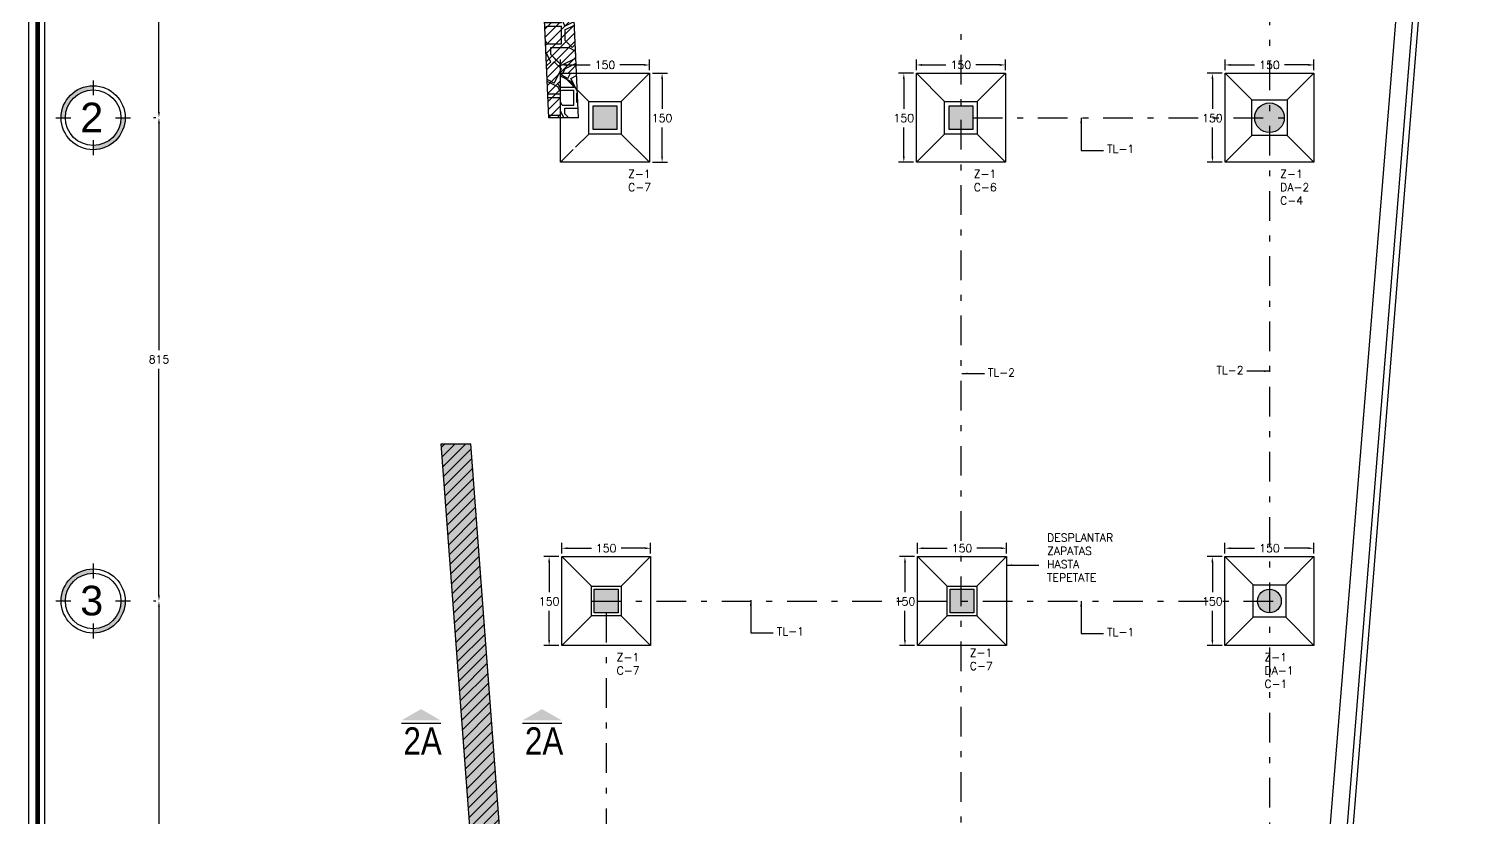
# Model space of a CAD drawing. Header units: millimetres. Extents: x -478 to -58, y -79 to 80.
# Drawn here: x -478.24 to -453.93, y 41.14 to 54.44 of the extents above; entities that cross this region are included whole.
import ezdxf
from ezdxf.enums import TextEntityAlignment as Align

# ---------------------------------------------------------------- set-up
doc = ezdxf.new("R2010")
doc.units = ezdxf.units.MM
doc.header["$MEASUREMENT"] = 0
doc.linetypes.add('DASHDOT2', pattern=[0.5, 0.25, -0.125, 0, -0.125])
doc.layers.get('Defpoints').update_dxf_attribs({"color": 71})
for name, color, linetype in [('cimentacion', 2, 'Continuous'), ('COLUMNAS', 7, 'Continuous'), ('L1', 1, 'Continuous'), ('texto', 5, 'Continuous'), ('trabes', 9, 'DASHDOT2')]:
    doc.layers.add(name, color=color, linetype=linetype)
doc.styles.add('ARIAL', font='arial.ttf')
doc.styles.add('GRAN', font='swissck.ttf', dxfattribs={"height": 0.3})
doc.styles.add('PEQ', font='simplex.shx', dxfattribs={"height": 0.09})
doc.styles.add('ROMANS', font='simplex.shx')
doc.dimstyles.new('STANDARD$0', dxfattribs={"dimtxt": 0.135, "dimasz": 0.095, "dimexe": 0.09, "dimexo": 0.05, "dimgap": 0.09, "dimtad": 0, "dimtih": 1, "dimtoh": 1, "dimdec": 0, "dimlfac": 100, "dimzin": 0, "dimdsep": 46, "dimtxsty": 'ROMANS', "dimcen": 0.09, "dimclrd": 1, "dimclre": 1, "dimclrt": 5, "dimadec": 0, "dimazin": 0, "dimtfac": 1, "dimtdec": 0, "dimtofl": 0, "dimtmove": 0, "dimatfit": 1, "dimfxl": 1, "dimtolj": 1, "dimtzin": 0, "dimarcsym": 0})
pattern_1 = [(0, (0.24, 0), (1.2, 1.2), [0.36, -0.84]), (0, (0.96, 0.12), (1.2, 1.2), [0.3, -0.9]), (0, (0.9, 0.18), (1.2, 1.2), [0.24, -0.96]), (0, (0.54, 0.48), (1.2, 1.2), [0.18, -0.18, 0.24, -0.6]), (0, (0.54, 0.54), (1.2, 1.2), [0.24, -0.06, 0.3, -0.6]), (0, (0, 0.78), (1.2, 1.2), [0.3, -0.9]), (0, (1.14, 0.84), (1.2, 1.2), [0.3, -0.9]), (90, (0, 0.24), (-1.2, 1.2), [0.18, -1.02]), (90, (0.18, 1.14), (-1.2, 1.2), [0.12, -1.08]), (90, (0.24, 0), (-1.2, 1.2), [0.18, -1.02]), (90, (0.36, 1.08), (-1.2, 1.2), [0.06, -1.14]), (90, (0.42, 0.6), (-1.2, 1.2), [0.18, -1.02]), (90, (0.54, 0.18), (-1.2, 1.2), [0.3, -0.9]), (90, (0.66, 1.02), (-1.2, 1.2), [0.18, -1.02]), (90, (0.78, 0.54), (-1.2, 1.2), [0.24, -0.96]), (90, (0.84, 0.54), (-1.2, 1.2), [0.24, -0.96]), (90, (0.96, 0), (-1.2, 1.2), [0.12, -1.08]), (90, (1.14, 0.18), (-1.2, 1.2), [0.3, -0.9]), (45, (0.12, 0.12), (1e-16, 1.2), [0.5091168, -1.1879395]), (45, (0.24, 0.18), (1e-16, 1.2), [0.2545584, -1.442498]), (45, (0.78, 0.84), (1e-16, 1.2), [0.3394112, -1.357645]), (45, (0.78, 0.9), (1e-16, 1.2), [0.2545584, -1.442498]), (135, (0.36, 0.78), (-1.2, 1e-16), [0.0848532, -1.612203]), (135, (0.12, 0.12), (-1.2, 1e-16), [0.1697052, -1.527351]), (135, (0.48, 0.48), (-1.2, 1e-16), [0.1697052, -1.527351]), (135, (0.78, 0.78), (-1.2, 1e-16), [0.1697052, -1.527351]), (135, (1.14, 1.02), (-1.2, 1e-16), [0.2545584, -1.442498]), (135, (1.14, 0.96), (-1.2, 1e-16), [0.1697052, -1.527351]), (135, (1.08, 1.08), (-1.2, 1e-16), [0.1697052, -1.527351]), (135, (0.72, 0), (-1.2, 1e-16), [0.2545584, -1.442498]), (26.56505, (1.08, 0.72), (1.2, 5e-10), [0.13416, -2.5491216]), (26.56505, (0.78, 0.42), (1.2, 5e-10), [0.13416, -2.5491216]), (26.56505, (0.36, 0.78), (1.2, 5e-10), [0.26832, -2.4149616]), (26.56505, (0.42, 1.08), (1.2, 5e-10), [0.26832, -2.4149616]), (26.56505, (0.42, 0.78), (1.2, 5e-10), [0.26832, -2.4149616]), (26.56505, (1.14, 1.02), (1.2, 5e-10), [0.26832, -2.4149616]), (26.56505, (0, 0.42), (1.2, 5e-10), [0.402492, -2.2807896]), (26.56505, (0, 0.48), (1.2, 5e-10), [0.402492, -2.2807896]), (26.56505, (0, 0.96), (1.2, 5e-10), [0.402492, -2.2807896]), (63.43495, (0.6, 0.9), (6e-11, 1.2), [0.13416, -2.5491216]), (63.43495, (1.14, 0.84), (6e-11, 1.2), [0.13416, -1.6100016, 0.26832, -0.6708]), (63.43495, (1.02, 0.72), (6e-11, 1.2), [0.26832, -2.4149616]), (63.43495, (0.3, 0.84), (6e-11, 1.2), [0.26832, -2.4149616]), (63.43495, (0.24, 0.84), (6e-11, 1.2), [0.26832, -2.4149616]), (63.43495, (0.66, 0.96), (6e-11, 1.2), [0.402492, -2.2807896]), (116.56505, (0.36, 0.66), (-5e-10, 1.2), [0.13416, -2.5491216]), (116.56505, (1.14, 0.54), (-5e-10, 1.2), [0.13416, -2.5491216]), (116.56505, (0.9, 0.18), (-5e-10, 1.2), [0.26832, -2.4149616]), (116.56505, (0.84, 0.24), (-5e-10, 1.2), [0.26832, -2.4149616]), (116.56505, (0.96, 1.08), (-5e-10, 1.2), [0.26832, -2.4149616]), (116.56505, (0, 0.48), (-5e-10, 1.2), [0.26832, -2.4149616]), (116.56505, (0.6, 0), (-5e-10, 1.2), [0.402492, -2.2807896]), (153.43495, (1.02, 0.72), (-1.2, 6e-11), [0.26832, -2.4149616]), (153.43495, (1.08, 0.66), (-1.2, 6e-11), [0.26832, -2.4149616]), (153.43495, (0.18, 0.06), (-1.2, 6e-11), [0.13416, -2.5491216]), (153.43495, (0.54, 0.54), (-1.2, 6e-11), [0.13416, -2.5491216]), (153.43495, (0.78, 0.9), (-1.2, 6e-11), [0.13416, -2.5491216])]

# ---------------------------------------------------------------- blocks, each defined once
blk = doc.blocks.new('EJES CREADOS')
h = blk.add_hatch(color=3)
h.paths.add_polyline_path([(-374.239, 17.488), (-374.167, 17.488, -0.414214), (-373.699, 17.956), (-373.699, 18.028, 0.414214)])
h.paths.add_polyline_path([(-373.159, 17.488), (-373.231, 17.488, -0.414214), (-373.699, 17.02), (-373.699, 16.948, 0.414214)])
at = {"color": 3}
for points in [[(-373.699, 18.118), (-373.699, 17.866)], [(-374.329, 17.488), (-374.077, 17.488)], [(-373.321, 17.488), (-373.069, 17.488)], [(-373.699, 17.11), (-373.699, 16.858)]]:
    blk.add_lwpolyline(points, dxfattribs=at)
for radius in [0.54, 0.468]:
    blk.add_circle((-373.699, 17.488), radius, dxfattribs=at)
blk = doc.blocks.new('*D20')
at = {"layer": 'COLUMNAS', "color": 1, "lineweight": -2}
for p, q in [((-476.097, 60.751), (-476.137, 60.751)), ((-476.047, 60.656), (-476.047, 57.001)), ((-476.047, 53.032), (-476.047, 56.686)), ((-476.097, 52.937), (-476.137, 52.937))]:
    blk.add_line(p, q, dxfattribs=at)
at = {"layer": 'COLUMNAS', "color": 1}
for points in [[(-476.063, 60.656), (-476.031, 60.656), (-476.047, 60.751)], [(-476.063, 53.032), (-476.031, 53.032), (-476.047, 52.937)]]:
    blk.add_solid(points, dxfattribs=at)
at = {"layer": 'Defpoints', "color": 0}
for p in [(-476.047, 60.751), (-476.047, 52.937), (-476.047, 52.937)]:
    blk.add_point(p, dxfattribs=at)
at = {"layer": 'COLUMNAS', "color": 5, "insert": (-476.047, 56.844), "char_height": 0.135, "attachment_point": 5, "style": 'ROMANS'}
blk.add_mtext('\\A1;781', dxfattribs=at)
blk = doc.blocks.new('*D21')
at = {"layer": 'COLUMNAS', "color": 1, "lineweight": -2}
for p, q in [((-476.097, 52.937), (-476.137, 52.937)), ((-476.047, 52.842), (-476.047, 49.018)), ((-476.047, 44.879), (-476.047, 48.703)), ((-476.097, 44.784), (-476.137, 44.784))]:
    blk.add_line(p, q, dxfattribs=at)
at = {"layer": 'COLUMNAS', "color": 1}
for points in [[(-476.063, 52.842), (-476.031, 52.842), (-476.047, 52.937)], [(-476.063, 44.879), (-476.031, 44.879), (-476.047, 44.784)]]:
    blk.add_solid(points, dxfattribs=at)
at = {"layer": 'Defpoints', "color": 0}
for p in [(-476.047, 52.937), (-476.047, 44.784), (-476.047, 44.784)]:
    blk.add_point(p, dxfattribs=at)
at = {"layer": 'COLUMNAS', "color": 5, "insert": (-476.047, 48.861), "char_height": 0.135, "attachment_point": 5, "style": 'ROMANS'}
blk.add_mtext('\\A1;815', dxfattribs=at)
blk = doc.blocks.new('*D22')
at = {"layer": 'COLUMNAS', "color": 1, "lineweight": -2}
for p, q in [((-476.097, 44.784), (-476.137, 44.784)), ((-476.047, 44.689), (-476.047, 40.937)), ((-476.047, 36.87), (-476.047, 40.622)), ((-476.097, 36.775), (-476.137, 36.775))]:
    blk.add_line(p, q, dxfattribs=at)
at = {"layer": 'COLUMNAS', "color": 1}
for points in [[(-476.063, 44.689), (-476.031, 44.689), (-476.047, 44.784)], [(-476.063, 36.87), (-476.031, 36.87), (-476.047, 36.775)]]:
    blk.add_solid(points, dxfattribs=at)
at = {"layer": 'Defpoints', "color": 0}
for p in [(-476.047, 44.784), (-476.047, 36.775), (-476.047, 36.775)]:
    blk.add_point(p, dxfattribs=at)
at = {"layer": 'COLUMNAS', "color": 5, "insert": (-476.047, 40.78), "char_height": 0.135, "attachment_point": 5, "style": 'ROMANS'}
blk.add_mtext('\\A1;801', dxfattribs=at)
blk = doc.blocks.new('*D46')
at = {"layer": 'COLUMNAS', "color": 1, "lineweight": -2}
for p, q in [((-458.068, 53.737), (-458.068, 53.917)), ((-457.973, 53.827), (-457.569, 53.827)), ((-456.663, 53.827), (-457.067, 53.827)), ((-456.568, 53.737), (-456.568, 53.917))]:
    blk.add_line(p, q, dxfattribs=at)
at = {"layer": 'COLUMNAS', "color": 1}
for points in [[(-457.973, 53.843), (-457.973, 53.811), (-458.068, 53.827)], [(-456.663, 53.843), (-456.663, 53.811), (-456.568, 53.827)]]:
    blk.add_solid(points, dxfattribs=at)
at = {"layer": 'Defpoints', "color": 0}
for p in [(-456.568, 53.827), (-458.068, 53.687), (-456.568, 53.687)]:
    blk.add_point(p, dxfattribs=at)
at = {"layer": 'COLUMNAS', "color": 5, "insert": (-457.318, 53.827), "char_height": 0.135, "attachment_point": 5, "style": 'ROMANS'}
blk.add_mtext('\\A1;150', dxfattribs=at)
blk = doc.blocks.new('*D47')
at = {"layer": 'COLUMNAS', "color": 1, "lineweight": -2}
for p, q in [((-458.118, 53.687), (-458.371, 53.687)), ((-458.281, 53.592), (-458.281, 53.088)), ((-458.281, 52.282), (-458.281, 52.773)), ((-458.118, 52.187), (-458.371, 52.187))]:
    blk.add_line(p, q, dxfattribs=at)
at = {"layer": 'COLUMNAS', "color": 1}
for points in [[(-458.296, 53.592), (-458.265, 53.592), (-458.281, 53.687)], [(-458.296, 52.282), (-458.265, 52.282), (-458.281, 52.187)]]:
    blk.add_solid(points, dxfattribs=at)
at = {"layer": 'Defpoints', "color": 0}
for p in [(-458.281, 53.687), (-458.068, 53.687), (-458.068, 52.187)]:
    blk.add_point(p, dxfattribs=at)
at = {"layer": 'COLUMNAS', "color": 5, "insert": (-458.281, 52.93), "char_height": 0.135, "attachment_point": 5, "style": 'ROMANS'}
blk.add_mtext('\\A1;150', dxfattribs=at)
blk = doc.blocks.new('*D93')
at = {"layer": 'COLUMNAS', "color": 1, "lineweight": -2}
for p, q in [((-463.253, 45.584), (-463.253, 45.764)), ((-461.753, 45.584), (-461.753, 45.764)), ((-463.158, 45.674), (-462.754, 45.674)), ((-461.848, 45.674), (-462.252, 45.674))]:
    blk.add_line(p, q, dxfattribs=at)
at = {"layer": 'COLUMNAS', "color": 1}
for points in [[(-463.158, 45.69), (-463.158, 45.659), (-463.253, 45.674)], [(-461.848, 45.69), (-461.848, 45.659), (-461.753, 45.674)]]:
    blk.add_solid(points, dxfattribs=at)
at = {"layer": 'Defpoints', "color": 0}
for p in [(-463.253, 45.534), (-461.753, 45.674), (-461.753, 45.534)]:
    blk.add_point(p, dxfattribs=at)
at = {"layer": 'COLUMNAS', "color": 5, "insert": (-462.503, 45.674), "char_height": 0.135, "attachment_point": 5, "style": 'ROMANS'}
blk.add_mtext('\\A1;150', dxfattribs=at)
blk = doc.blocks.new('*D94')
at = {"layer": 'COLUMNAS', "color": 1, "lineweight": -2}
for p, q in [((-463.303, 45.534), (-463.556, 45.534)), ((-463.466, 45.439), (-463.466, 44.935)), ((-463.466, 44.129), (-463.466, 44.62)), ((-463.303, 44.034), (-463.556, 44.034))]:
    blk.add_line(p, q, dxfattribs=at)
at = {"layer": 'COLUMNAS', "color": 1}
for points in [[(-463.481, 45.439), (-463.45, 45.439), (-463.466, 45.534)], [(-463.481, 44.129), (-463.45, 44.129), (-463.466, 44.034)]]:
    blk.add_solid(points, dxfattribs=at)
at = {"layer": 'Defpoints', "color": 0}
for p in [(-463.466, 45.534), (-463.253, 45.534), (-463.253, 44.034)]:
    blk.add_point(p, dxfattribs=at)
at = {"layer": 'COLUMNAS', "color": 5, "insert": (-463.466, 44.778), "char_height": 0.135, "attachment_point": 5, "style": 'ROMANS'}
blk.add_mtext('\\A1;150', dxfattribs=at)
blk = doc.blocks.new('*D95')
at = {"layer": 'COLUMNAS', "color": 1, "lineweight": -2}
for p, q in [((-458.069, 45.584), (-458.069, 45.764)), ((-456.569, 45.584), (-456.569, 45.764)), ((-457.974, 45.674), (-457.57, 45.674)), ((-456.664, 45.674), (-457.068, 45.674))]:
    blk.add_line(p, q, dxfattribs=at)
at = {"layer": 'COLUMNAS', "color": 1}
for points in [[(-457.974, 45.69), (-457.974, 45.659), (-458.069, 45.674)], [(-456.664, 45.69), (-456.664, 45.659), (-456.569, 45.674)]]:
    blk.add_solid(points, dxfattribs=at)
at = {"layer": 'Defpoints', "color": 0}
for p in [(-458.069, 45.534), (-456.569, 45.674), (-456.569, 45.534)]:
    blk.add_point(p, dxfattribs=at)
at = {"layer": 'COLUMNAS', "color": 5, "insert": (-457.319, 45.674), "char_height": 0.135, "attachment_point": 5, "style": 'ROMANS'}
blk.add_mtext('\\A1;150', dxfattribs=at)
blk = doc.blocks.new('*D96')
at = {"layer": 'COLUMNAS', "color": 1, "lineweight": -2}
for p, q in [((-458.119, 45.534), (-458.372, 45.534)), ((-458.282, 45.439), (-458.282, 44.935)), ((-458.282, 44.129), (-458.282, 44.62)), ((-458.119, 44.034), (-458.372, 44.034))]:
    blk.add_line(p, q, dxfattribs=at)
at = {"layer": 'COLUMNAS', "color": 1}
for points in [[(-458.297, 45.439), (-458.266, 45.439), (-458.282, 45.534)], [(-458.297, 44.129), (-458.266, 44.129), (-458.282, 44.034)]]:
    blk.add_solid(points, dxfattribs=at)
at = {"layer": 'Defpoints', "color": 0}
for p in [(-458.282, 45.534), (-458.069, 45.534), (-458.069, 44.034)]:
    blk.add_point(p, dxfattribs=at)
at = {"layer": 'COLUMNAS', "color": 5, "insert": (-458.282, 44.778), "char_height": 0.135, "attachment_point": 5, "style": 'ROMANS'}
blk.add_mtext('\\A1;150', dxfattribs=at)
blk = doc.blocks.new('*D97')
at = {"layer": 'COLUMNAS', "color": 1, "lineweight": -2}
for p, q in [((-469.255, 45.584), (-469.255, 45.764)), ((-467.755, 45.584), (-467.755, 45.764)), ((-469.16, 45.674), (-468.755, 45.674)), ((-467.85, 45.674), (-468.254, 45.674))]:
    blk.add_line(p, q, dxfattribs=at)
at = {"layer": 'COLUMNAS', "color": 1}
for points in [[(-469.16, 45.69), (-469.16, 45.659), (-469.255, 45.674)], [(-467.85, 45.69), (-467.85, 45.659), (-467.755, 45.674)]]:
    blk.add_solid(points, dxfattribs=at)
at = {"layer": 'Defpoints', "color": 0}
for p in [(-469.255, 45.534), (-467.755, 45.674), (-467.755, 45.534)]:
    blk.add_point(p, dxfattribs=at)
at = {"layer": 'COLUMNAS', "color": 5, "insert": (-468.505, 45.674), "char_height": 0.135, "attachment_point": 5, "style": 'ROMANS'}
blk.add_mtext('\\A1;150', dxfattribs=at)
blk = doc.blocks.new('*D98')
at = {"layer": 'COLUMNAS', "color": 1, "lineweight": -2}
for p, q in [((-469.305, 45.534), (-469.557, 45.534)), ((-469.467, 45.439), (-469.467, 44.935)), ((-469.467, 44.129), (-469.467, 44.62)), ((-469.305, 44.034), (-469.557, 44.034))]:
    blk.add_line(p, q, dxfattribs=at)
at = {"layer": 'COLUMNAS', "color": 1}
for points in [[(-469.483, 45.439), (-469.451, 45.439), (-469.467, 45.534)], [(-469.483, 44.129), (-469.451, 44.129), (-469.467, 44.034)]]:
    blk.add_solid(points, dxfattribs=at)
at = {"layer": 'Defpoints', "color": 0}
for p in [(-469.467, 45.534), (-469.255, 45.534), (-469.255, 44.034)]:
    blk.add_point(p, dxfattribs=at)
at = {"layer": 'COLUMNAS', "color": 5, "insert": (-469.467, 44.778), "char_height": 0.135, "attachment_point": 5, "style": 'ROMANS'}
blk.add_mtext('\\A1;150', dxfattribs=at)
blk = doc.blocks.new('*D99')
at = {"layer": 'COLUMNAS', "color": 1, "lineweight": -2}
for p, q in [((-469.274, 53.737), (-469.274, 53.917)), ((-469.179, 53.827), (-468.775, 53.827)), ((-467.869, 53.827), (-468.274, 53.827)), ((-467.774, 53.737), (-467.774, 53.917))]:
    blk.add_line(p, q, dxfattribs=at)
at = {"layer": 'COLUMNAS', "color": 1}
for points in [[(-469.179, 53.843), (-469.179, 53.811), (-469.274, 53.827)], [(-467.869, 53.843), (-467.869, 53.811), (-467.774, 53.827)]]:
    blk.add_solid(points, dxfattribs=at)
at = {"layer": 'Defpoints', "color": 0}
for p in [(-467.774, 53.827), (-469.274, 53.687), (-467.774, 53.687)]:
    blk.add_point(p, dxfattribs=at)
at = {"layer": 'COLUMNAS', "color": 5, "insert": (-468.524, 53.827), "char_height": 0.135, "attachment_point": 5, "style": 'ROMANS'}
blk.add_mtext('\\A1;150', dxfattribs=at)
blk = doc.blocks.new('*D100')
at = {"layer": 'COLUMNAS', "color": 1, "lineweight": -2}
for p, q in [((-467.724, 53.687), (-467.472, 53.687)), ((-467.562, 53.592), (-467.562, 53.088)), ((-467.562, 52.282), (-467.562, 52.773)), ((-467.724, 52.187), (-467.472, 52.187))]:
    blk.add_line(p, q, dxfattribs=at)
at = {"layer": 'COLUMNAS', "color": 1}
for points in [[(-467.578, 53.592), (-467.546, 53.592), (-467.562, 53.687)], [(-467.578, 52.282), (-467.546, 52.282), (-467.562, 52.187)]]:
    blk.add_solid(points, dxfattribs=at)
at = {"layer": 'Defpoints', "color": 0}
for p in [(-467.774, 53.687), (-467.562, 53.687), (-467.774, 52.187)]:
    blk.add_point(p, dxfattribs=at)
at = {"layer": 'COLUMNAS', "color": 5, "insert": (-467.562, 52.93), "char_height": 0.135, "attachment_point": 5, "style": 'ROMANS'}
blk.add_mtext('\\A1;150', dxfattribs=at)
blk = doc.blocks.new('*D101')
at = {"layer": 'COLUMNAS', "color": 1, "lineweight": -2}
for p, q in [((-463.273, 53.737), (-463.273, 53.917)), ((-463.178, 53.827), (-462.774, 53.827)), ((-461.868, 53.827), (-462.272, 53.827)), ((-461.773, 53.737), (-461.773, 53.917))]:
    blk.add_line(p, q, dxfattribs=at)
at = {"layer": 'COLUMNAS', "color": 1}
for points in [[(-463.178, 53.843), (-463.178, 53.811), (-463.273, 53.827)], [(-461.868, 53.843), (-461.868, 53.811), (-461.773, 53.827)]]:
    blk.add_solid(points, dxfattribs=at)
at = {"layer": 'Defpoints', "color": 0}
for p in [(-461.773, 53.827), (-463.273, 53.687), (-461.773, 53.687)]:
    blk.add_point(p, dxfattribs=at)
at = {"layer": 'COLUMNAS', "color": 5, "insert": (-462.523, 53.827), "char_height": 0.135, "attachment_point": 5, "style": 'ROMANS'}
blk.add_mtext('\\A1;150', dxfattribs=at)
blk = doc.blocks.new('*D102')
at = {"layer": 'COLUMNAS', "color": 1, "lineweight": -2}
for p, q in [((-463.323, 53.687), (-463.575, 53.687)), ((-463.485, 53.592), (-463.485, 53.088)), ((-463.485, 52.282), (-463.485, 52.773)), ((-463.323, 52.187), (-463.575, 52.187))]:
    blk.add_line(p, q, dxfattribs=at)
at = {"layer": 'COLUMNAS', "color": 1}
for points in [[(-463.501, 53.592), (-463.47, 53.592), (-463.485, 53.687)], [(-463.501, 52.282), (-463.47, 52.282), (-463.485, 52.187)]]:
    blk.add_solid(points, dxfattribs=at)
at = {"layer": 'Defpoints', "color": 0}
for p in [(-463.485, 53.687), (-463.273, 53.687), (-463.273, 52.187)]:
    blk.add_point(p, dxfattribs=at)
at = {"layer": 'COLUMNAS', "color": 5, "insert": (-463.485, 52.93), "char_height": 0.135, "attachment_point": 5, "style": 'ROMANS'}
blk.add_mtext('\\A1;150', dxfattribs=at)

msp = doc.modelspace()

# ---------------------------------------------------------------- hatches: boundary and pattern name
at = {"layer": 'L1'}
h = msp.add_hatch(dxfattribs=at)
h.set_pattern_fill('PIETRA3', color=256, scale=1.2, style=0, pattern_type=2)
h.set_pattern_definition(pattern_1)
h.paths.add_polyline_path([(-469.68147, 52.82881), (-469.29254, 52.82881), (-469.29254, 53.03131), (-469.68147, 53.03131)], flags=25)
h.paths.add_polyline_path([(-469.47176, 52.93669), (-469.27449, 52.93669), (-469.27449, 53.68669), (-469.00425, 53.68669), (-469.25974, 59.49904), (-469.27551, 59.49904), (-469.27551, 59.85788), (-469.32085, 60.88949), (-469.8213, 60.88857)])
h = msp.add_hatch(dxfattribs=at)
h.set_pattern_fill('ANSI31', color=256, scale=0.8, style=0)
h.paths.add_polyline_path([(-469.68147, 52.82881), (-469.29254, 52.82881), (-469.29254, 53.03131), (-469.68147, 53.03131)], flags=25)
h.paths.add_polyline_path([(-469.47176, 52.93669), (-469.27449, 52.93669), (-469.27449, 53.68669), (-469.00425, 53.68669), (-469.25974, 59.49904), (-469.27551, 59.49904), (-469.27551, 59.85788), (-469.32085, 60.88949), (-469.8213, 60.88857)])
h = msp.add_hatch(dxfattribs=at)
h.set_pattern_fill('PIETRA3', color=256, style=0, pattern_type=2)
h.set_pattern_definition([(0, (0.2, 0), (1, 1), [0.3, -0.7]), (0, (0.8, 0.1), (1, 1), [0.25, -0.75]), (0, (0.75, 0.15), (1, 1), [0.2, -0.8]), (0, (0.45, 0.4), (1, 1), [0.15, -0.15, 0.2, -0.5]), (0, (0.45, 0.45), (1, 1), [0.2, -0.05, 0.25, -0.5]), (0, (0, 0.65), (1, 1), [0.25, -0.75]), (0, (0.95, 0.7), (1, 1), [0.25, -0.75]), (90, (0, 0.2), (-1, 1), [0.15, -0.85]), (90, (0.15, 0.95), (-1, 1), [0.1, -0.9]), (90, (0.2, 0), (-1, 1), [0.15, -0.85]), (90, (0.3, 0.9), (-1, 1), [0.05, -0.95]), (90, (0.35, 0.5), (-1, 1), [0.15, -0.85]), (90, (0.45, 0.15), (-1, 1), [0.25, -0.75]), (90, (0.55, 0.85), (-1, 1), [0.15, -0.85]), (90, (0.65, 0.45), (-1, 1), [0.2, -0.8]), (90, (0.7, 0.45), (-1, 1), [0.2, -0.8]), (90, (0.8, 0), (-1, 1), [0.1, -0.9]), (90, (0.95, 0.15), (-1, 1), [0.25, -0.75]), (45, (0.1, 0.1), (1e-16, 1), [0.424264, -0.9899496]), (45, (0.2, 0.15), (1e-16, 1), [0.212132, -1.2020816]), (45, (0.65, 0.7), (1e-16, 1), [0.2828427, -1.1313709]), (45, (0.65, 0.75), (1e-16, 1), [0.212132, -1.2020816]), (135, (0.3, 0.65), (-1, 1e-16), [0.070711, -1.3435026]), (135, (0.1, 0.1), (-1, 1e-16), [0.141421, -1.2727926]), (135, (0.4, 0.4), (-1, 1e-16), [0.141421, -1.2727926]), (135, (0.65, 0.65), (-1, 1e-16), [0.141421, -1.2727926]), (135, (0.95, 0.85), (-1, 1e-16), [0.212132, -1.2020816]), (135, (0.95, 0.8), (-1, 1e-16), [0.141421, -1.2727926]), (135, (0.9, 0.9), (-1, 1e-16), [0.141421, -1.2727926]), (135, (0.6, 0), (-1, 1e-16), [0.212132, -1.2020816]), (26.56505, (0.9, 0.6), (1, 4e-10), [0.1118, -2.124268]), (26.56505, (0.65, 0.35), (1, 4e-10), [0.1118, -2.124268]), (26.56505, (0.3, 0.65), (1, 4e-10), [0.2236, -2.012468]), (26.56505, (0.35, 0.9), (1, 4e-10), [0.2236, -2.012468]), (26.56505, (0.35, 0.65), (1, 4e-10), [0.2236, -2.012468]), (26.56505, (0.95, 0.85), (1, 4e-10), [0.2236, -2.012468]), (26.56505, (0, 0.35), (1, 4e-10), [0.33541, -1.900658]), (26.56505, (0, 0.4), (1, 4e-10), [0.33541, -1.900658]), (26.56505, (0, 0.8), (1, 4e-10), [0.33541, -1.900658]), (63.43495, (0.5, 0.75), (5e-11, 1), [0.1118, -2.124268]), (63.43495, (0.95, 0.7), (5e-11, 1), [0.1118, -1.341668, 0.2236, -0.559]), (63.43495, (0.85, 0.6), (5e-11, 1), [0.2236, -2.012468]), (63.43495, (0.25, 0.7), (5e-11, 1), [0.2236, -2.012468]), (63.43495, (0.2, 0.7), (5e-11, 1), [0.2236, -2.012468]), (63.43495, (0.55, 0.8), (5e-11, 1), [0.33541, -1.900658]), (116.56505, (0.3, 0.55), (-4e-10, 1), [0.1118, -2.124268]), (116.56505, (0.95, 0.45), (-4e-10, 1), [0.1118, -2.124268]), (116.56505, (0.75, 0.15), (-4e-10, 1), [0.2236, -2.012468]), (116.56505, (0.7, 0.2), (-4e-10, 1), [0.2236, -2.012468]), (116.56505, (0.8, 0.9), (-4e-10, 1), [0.2236, -2.012468]), (116.56505, (0, 0.4), (-4e-10, 1), [0.2236, -2.012468]), (116.56505, (0.5, 0), (-4e-10, 1), [0.33541, -1.900658]), (153.43495, (0.85, 0.6), (-1, 5e-11), [0.2236, -2.012468]), (153.43495, (0.9, 0.55), (-1, 5e-11), [0.2236, -2.012468]), (153.43495, (0.15, 0.05), (-1, 5e-11), [0.1118, -2.124268]), (153.43495, (0.45, 0.45), (-1, 5e-11), [0.1118, -2.124268]), (153.43495, (0.65, 0.75), (-1, 5e-11), [0.1118, -2.124268])])
h.paths.add_polyline_path([(-469.00425, 53.68669), (-469.27449, 53.68669), (-468.99182, 53.40402)], flags=17)
h.paths.add_polyline_path([(-469.27449, 52.93669), (-468.97128, 52.93669), (-468.99182, 53.40402), (-469.27449, 53.68669)])
for points in [[(-468.32449, 52.73669), (-468.72449, 52.73669), (-468.72449, 53.13669), (-468.32449, 53.13669)], [(-462.32295, 52.73669), (-462.72295, 52.73669), (-462.72295, 53.13669), (-462.32295, 53.13669)], [(-468.30461, 44.98449), (-468.70461, 44.98449), (-468.70461, 44.58449), (-468.30461, 44.58449)], [(-462.30171, 44.98449), (-462.70171, 44.98449), (-462.70171, 44.58449), (-462.30171, 44.58449)]]:
    msp.add_hatch(color=256, dxfattribs=at).paths.add_polyline_path(points)
h = msp.add_hatch(color=256, dxfattribs=at)
edge = h.paths.add_edge_path()
edge.add_arc((-457.31806, 52.93669), 0.25, 0, 360)
h = msp.add_hatch(dxfattribs=at)
h.set_pattern_fill('PIETRA3', color=256, scale=1.2, style=0, pattern_type=2)
h.set_pattern_definition(pattern_1)
h.paths.add_polyline_path([(-470.7876, 47.4364), (-471.28901, 47.4364), (-469.76921, 27.23455), (-470.46146, 24.35707), (-469.41267, 22.69609), (-468.97919, 22.94609), (-469.92594, 24.44545), (-469.26473, 27.19385)])
h.paths.add_polyline_path([(-470.6183, 39.83252), (-470.33223, 39.83252), (-470.33223, 40.03502), (-470.6183, 40.03502)], flags=24)
h = msp.add_hatch(dxfattribs=at)
h.set_pattern_fill('ANSI31', color=256, style=0)
h.paths.add_polyline_path([(-470.7876, 47.4364), (-471.28901, 47.4364), (-469.76921, 27.23455), (-470.46146, 24.35707), (-469.41267, 22.69609), (-468.97919, 22.94609), (-469.92594, 24.44545), (-469.26473, 27.19385)])
h.paths.add_polyline_path([(-470.6183, 39.83252), (-470.33223, 39.83252), (-470.33223, 40.03502), (-470.6183, 40.03502)], flags=24)
h = msp.add_hatch(color=256, dxfattribs=at)
edge = h.paths.add_edge_path()
edge.add_arc((-457.31908, 44.78449), 0.2, 0, 360)

# ---------------------------------------------------------------- linework, layer by layer
at = {"layer": 'cimentacion'}
for p, q in [((-468.79949, 53.21169), (-469.27449, 53.68669)), ((-468.24949, 53.21169), (-467.77449, 53.68669)), ((-462.79795, 53.21169), (-463.27295, 53.68669)), ((-462.24795, 53.21169), (-461.77295, 53.68669)), ((-457.61806, 53.23669), (-458.06806, 53.68669)), ((-457.01806, 53.23669), (-456.56806, 53.68669)), ((-469.0204, 52.44079), (-468.79949, 52.66169)), ((-468.24949, 52.66169), (-467.77449, 52.18669)), ((-463.27295, 52.18669), (-462.79795, 52.66169)), ((-462.24795, 52.66169), (-461.77295, 52.18669)), ((-458.06806, 52.18669), (-457.61806, 52.63669)), ((-457.01806, 52.63669), (-456.56806, 52.18669)), ((-469.27449, 52.18669), (-469.06119, 52.4)), ((-468.75461, 45.03449), (-469.25461, 45.53449)), ((-468.25461, 45.03449), (-467.75461, 45.53449)), ((-462.75306, 45.03449), (-463.25306, 45.53449)), ((-462.25306, 45.03449), (-461.75306, 45.53449)), ((-457.59408, 45.05949), (-458.06908, 45.53449)), ((-457.04408, 45.05949), (-456.56908, 45.53449)), ((-469.25461, 44.03449), (-468.75461, 44.53449)), ((-468.25461, 44.53449), (-467.75461, 44.03449)), ((-463.25306, 44.03449), (-462.75306, 44.53449)), ((-462.25306, 44.53449), (-461.75306, 44.03449)), ((-458.06908, 44.03449), (-457.59408, 44.50949)), ((-457.04408, 44.50949), (-456.56908, 44.03449))]:
    msp.add_line(p, q, dxfattribs=at)
for points in [[(-469.27449, 53.68669), (-467.77449, 53.68669), (-467.77449, 52.18669), (-469.27449, 52.18669)], [(-463.27295, 53.68669), (-461.77295, 53.68669), (-461.77295, 52.18669), (-463.27295, 52.18669)], [(-458.06806, 53.68669), (-456.56806, 53.68669), (-456.56806, 52.18669), (-458.06806, 52.18669)], [(-457.61806, 53.23669), (-457.01806, 53.23669), (-457.01806, 52.63669), (-457.61806, 52.63669)], [(-468.79949, 53.21169), (-468.24949, 53.21169), (-468.24949, 52.66169), (-468.79949, 52.66169)], [(-462.79795, 53.21169), (-462.24795, 53.21169), (-462.24795, 52.66169), (-462.79795, 52.66169)], [(-469.25461, 45.53449), (-467.75461, 45.53449), (-467.75461, 44.03449), (-469.25461, 44.03449)], [(-463.25306, 45.53449), (-461.75306, 45.53449), (-461.75306, 44.03449), (-463.25306, 44.03449)], [(-458.06908, 45.53449), (-456.56908, 45.53449), (-456.56908, 44.03449), (-458.06908, 44.03449)], [(-468.75461, 45.03449), (-468.25461, 45.03449), (-468.25461, 44.53449), (-468.75461, 44.53449)], [(-462.75306, 45.03449), (-462.25306, 45.03449), (-462.25306, 44.53449), (-462.75306, 44.53449)], [(-457.59408, 45.05949), (-457.04408, 45.05949), (-457.04408, 44.50949), (-457.59408, 44.50949)]]:
    msp.add_lwpolyline(points, close=True, dxfattribs=at)
at = {"layer": 'L1'}
for p, q in [((-469.47176, 52.93669), (-469.8213, 60.88857)), ((-468.97128, 52.93669), (-469.32085, 60.88949)), ((-468.97128, 52.93669), (-469.47176, 52.93669)), ((-469.76921, 27.23455), (-471.28901, 47.4364)), ((-471.28901, 47.4364), (-470.7876, 47.4364)), ((-469.26473, 27.19385), (-470.7876, 47.4364))]:
    msp.add_line(p, q, dxfattribs=at)
for points in [[(-469.53492, 61.09904), (-454.28322, 61.09904), (-457.44806, 21.98805)], [(-469.53492, 60.99904), (-454.39164, 60.99904), (-457.54773, 21.99612)], [(-469.31248, 60.69904), (-454.69229, 60.69904), (-457.84777, 21.97881)]]:
    msp.add_lwpolyline(points, dxfattribs=at)
for points in [[(-468.32449, 52.73669), (-468.72449, 52.73669), (-468.72449, 53.13669), (-468.32449, 53.13669)], [(-462.32295, 52.73669), (-462.72295, 52.73669), (-462.72295, 53.13669), (-462.32295, 53.13669)], [(-468.30461, 44.58449), (-468.70461, 44.58449), (-468.70461, 44.98449), (-468.30461, 44.98449)], [(-462.30171, 44.58449), (-462.70171, 44.58449), (-462.70171, 44.98449), (-462.30171, 44.98449)]]:
    msp.add_lwpolyline(points, close=True, dxfattribs=at)
for centre, radius in [((-457.31806, 52.93669), 0.25), ((-457.31908, 44.78449), 0.2)]:
    msp.add_circle(centre, radius, dxfattribs=at)
at = {"layer": 'texto'}
for p, q in [((-471.29461, 42.71819), (-471.95924, 42.71819)), ((-469.25299, 42.71819), (-469.91761, 42.71819))]:
    msp.add_line(p, q, dxfattribs=at)
at = {"layer": 'texto', "color": 7}
msp.add_lwpolyline([(-478.24153, 1.65615), (-478.24153, 67.49957), (-434.74588, 67.49957), (-434.74588, 1.65615)], close=True, dxfattribs=at)
at = {"layer": 'texto', "const_width": 0.07718}
msp.add_lwpolyline([(-478.0933, 66.46207), (-478.0933, 2.74941, 0.41421356), (-477.20579, 1.86189), (-435.78338, 1.86189, 0.41421356), (-434.89587, 2.74941), (-434.89587, 66.46207, 0.41421356), (-435.78338, 67.34958), (-477.20579, 67.34958, 0.41421356)], format="xyb", close=True, dxfattribs=at)
at = {"layer": 'texto'}
msp.add_lwpolyline([(-477.97754, 66.46207), (-477.97754, 2.74941, 0.41421356), (-477.20579, 1.97766), (-435.78338, 1.97766, 0.41421356), (-435.01163, 2.74941), (-435.01163, 66.46207, 0.41421356), (-435.78338, 67.23382), (-477.20579, 67.23382, 0.41421356)], format="xyb", close=True, dxfattribs=at)
for points in [[(-471.29461, 42.7701), (-471.62692, 42.96087), (-471.95924, 42.7701)], [(-469.25299, 42.7701), (-469.5853, 42.96087), (-469.91761, 42.7701)]]:
    msp.add_solid(points, dxfattribs=at)
at = {"layer": 'trabes', "ltscale": 2}
for p, q in [((-462.52396, 60.59904), (-462.52296, 21.68215)), ((-457.31908, 60.49904), (-457.31908, 28.8708)), ((-462.32295, 52.93669), (-457.06806, 52.93669)), ((-468.75461, 44.78449), (-457.04683, 44.78449)), ((-468.50461, 44.58449), (-468.50461, 22.14609))]:
    msp.add_line(p, q, dxfattribs=at)

# ---------------------------------------------------------------- block references
at = {"layer": 'COLUMNAS'}
for p in [(-103.45759, 35.44885), (-103.45759, 27.29665)]:
    msp.add_blockref('EJES CREADOS', p, dxfattribs=at)

# ---------------------------------------------------------------- texts
at = {"color": 6, "char_height": 0.135, "attachment_point": 1, "style": 'PEQ'}
for s, insert in [('Z-1\\PC-7', (-468.13502, 52.0562)), ('Z-1\\PC-6', (-462.30602, 52.0562)), ('Z-1\\PDA-2\\PC-4', (-457.13838, 52.0562)), ('Z-1\\PC-7', (-468.32892, 43.904)), ('Z-1\\PC-7', (-462.37306, 43.98017)), ('Z-1\\PDA-1\\PC-1', (-457.40354, 43.904))]:
    msp.add_mtext_dynamic_manual_height_columns(s, width=0.6165216, gutter_width=0.675, heights=[0], dxfattribs=dict(at, insert=insert))
at = {"color": 1, "style": 'ARIAL'}
for tag, p in [('2', (-477.18085, 52.94397)), ('3', (-477.18085, 44.79177))]:
    msp.add_attdef(tag, text='EJE', height=0.5, dxfattribs=at).set_placement(p, align=Align.MIDDLE)
at = {"layer": 'L1', "color": 5, "insert": (-471.19998, 51.4517), "char_height": 0.135, "attachment_point": 6, "style": 'ROMANS'}
msp.add_mtext('\\A1;', dxfattribs=at)
at = {"layer": 'texto', "style": 'GRAN'}
for p in [(-471.92388, 42.19138), (-469.87521, 42.19138)]:
    msp.add_text('2A', height=0.462057, dxfattribs=at).set_placement(p)
at = {"layer": 'texto', "char_height": 0.135, "style": 'PEQ'}
for s, insert, attachment_point in [('TL-1', (-460.05621, 52.48006), 1), ('TL-2', (-462.06761, 48.70484), 1), ('TL-2', (-457.75598, 48.74519), 3), ('DESPLANTAR\\PZAPATAS\\PHASTA TEPETATE', (-461.07069, 45.92095), 1), ('TL-1', (-465.62713, 44.33995), 1), ('TL-1', (-460.05621, 44.32786), 1)]:
    msp.add_mtext_dynamic_manual_height_columns(s, width=0.6165216, gutter_width=0.675, heights=[0], dxfattribs=dict(at, insert=insert, attachment_point=attachment_point))

# ---------------------------------------------------------------- dimensions: what is measured, and where the dimension line sits
at = {"layer": 'COLUMNAS'}
for base, p1, p2, picture, middle in [((-476.04712, 52.93669), (-476.04712, 60.75054), (-476.04712, 52.93669), '*D20', (-476.04712, 56.84362)), ((-476.04712, 44.78449), (-476.04712, 52.93669), (-476.04712, 44.78449), '*D21', (-476.04712, 48.86059)), ((-476.04712, 36.77495), (-476.04712, 44.78449), (-476.04712, 36.77495), '*D22', (-476.04712, 40.77972))]:
    dim = msp.add_linear_dim(base=base, p1=p1, p2=p2, angle=90, dimstyle='STANDARD$0', dxfattribs=at)
    dim.commit()
    dim.dimension.update_dxf_attribs({"geometry": picture, "text_midpoint": middle})
for base, p1, p2, picture, middle in [((-467.77449, 53.82668), (-469.27449, 53.68669), (-467.77449, 53.68669), '*D99', (-468.52449, 53.82668)), ((-461.77295, 53.82668), (-463.27295, 53.68669), (-461.77295, 53.68669), '*D101', (-462.52295, 53.82668)), ((-456.56806, 53.82668), (-458.06806, 53.68669), (-456.56806, 53.68669), '*D46', (-457.31806, 53.82668)), ((-467.75461, 45.67448), (-469.25461, 45.53449), (-467.75461, 45.53449), '*D97', (-468.50461, 45.67448)), ((-461.75306, 45.67448), (-463.25306, 45.53449), (-461.75306, 45.53449), '*D93', (-462.50306, 45.67448)), ((-456.56908, 45.67448), (-458.06908, 45.53449), (-456.56908, 45.53449), '*D95', (-457.31908, 45.67448))]:
    dim = msp.add_linear_dim(base=base, p1=p1, p2=p2, dimstyle='STANDARD$0', dxfattribs=at)
    dim.commit()
    dim.dimension.update_dxf_attribs({"geometry": picture, "text_midpoint": middle})
for base, p1, p2, picture, middle in [((-467.56198, 53.68669), (-467.77449, 52.18669), (-467.77449, 53.68669), '*D100', (-467.56198, 52.93006)), ((-463.48546, 53.68669), (-463.27295, 52.18669), (-463.27295, 53.68669), '*D102', (-463.48546, 52.93006)), ((-458.28058, 53.68669), (-458.06806, 52.18669), (-458.06806, 53.68669), '*D47', (-458.28058, 52.93006)), ((-469.46712, 45.53449), (-469.25461, 44.03449), (-469.25461, 45.53449), '*D98', (-469.46712, 44.77787)), ((-463.46557, 45.53449), (-463.25306, 44.03449), (-463.25306, 45.53449), '*D94', (-463.46557, 44.77787)), ((-458.28159, 45.53449), (-458.06908, 44.03449), (-458.06908, 45.53449), '*D96', (-458.28159, 44.77787))]:
    dim = msp.add_linear_dim(base=base, p1=p1, p2=p2, angle=90, dimstyle='STANDARD$0', dxfattribs=at)
    dim.commit()
    dim.dimension.update_dxf_attribs({"geometry": picture, "text_midpoint": middle, "dimtype": 160})

# ---------------------------------------------------------------- leaders
at = {"layer": 'L1'}
for points in [[(-460.49565, 52.93669), (-460.49565, 52.38681), (-460.11624, 52.38681)], [(-462.50603, 48.62148), (-462.1253, 48.62148)], [(-457.31755, 48.66183), (-457.69828, 48.66183)], [(-461.75306, 45.38808), (-461.2088, 45.38808)], [(-466.06657, 44.79658), (-466.06657, 44.2467), (-465.68716, 44.2467)], [(-460.49565, 44.78449), (-460.49565, 44.23461), (-460.11624, 44.23461)]]:
    msp.add_leader(points, dimstyle='STANDARD$0', dxfattribs=at)

doc.saveas('drawing.dxf')
